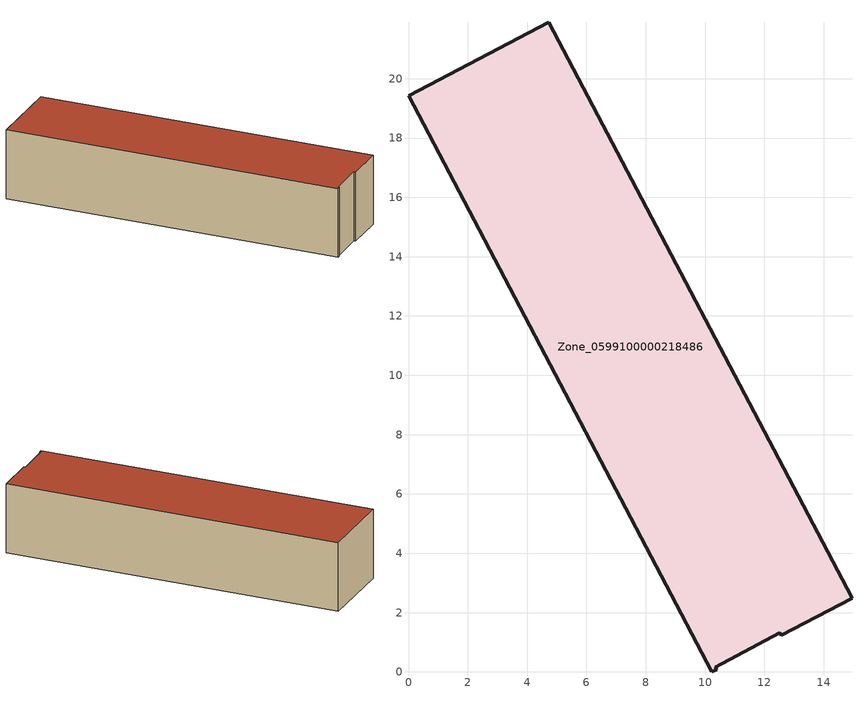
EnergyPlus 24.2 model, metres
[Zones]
Zone_0599100000218486
 floor ground (C_G): 10.39,0.08 10.23,0 0,19.42 4.72,21.91 14.95,2.49 12.57,1.23 12.52,1.32 10.34,0.16 z0
 wall outside (C_F): 4.72,21.91 0,19.42 10.23,0 10.39,0.08 10.34,0.16 12.52,1.32 12.57,1.23 14.95,2.49 4.72,21.91 z0:4.59
 roof outside (C_R): 10.23,0 10.39,0.08 10.34,0.16 12.52,1.32 12.57,1.23 14.95,2.49 4.72,21.91 0,19.42 z4.59
[BUILDING]
Pand.0599100000218486: North Axis=0; Terrain=City; Loads Convergence Tolerance Value=0.04; Temperature Convergence Tolerance Value=0.4; Solar Distribution=FullExterior; Maximum Number of Warmup Days=25; Minimum Number of Warmup Days=1
[Site:Location]
Rotterdam.The.Hague.AP_ZH_NLD Design_Conditions: Latitude=51.96; Longitude=4.45; Time Zone=1; Elevation=-4.5
[SITE:GROUNDTEMPERATURE:BUILDINGSURFACE]
18, 18, 18, 18, 18, 18, 18, 18, 18, 18, 18, 18
[MATERIAL] Thermal Absorptance=0.9; Solar Absorptance=0.7; Visible Absorptance=0.7
Name | Roughness | Thickness | Conductivity | Density | Specific Heat
G.D.1965 | MediumSmooth | 0.15 | 1 | 540 | 1210
F.D.1965 | Rough | 0.3 | 0.857143 | 1920 | 840
R.D.1965 | MediumRough | 0.2 | 0.08 | 1500 | 1000
[CONSTRUCTION]
C_G: G.D.1965
C_F: F.D.1965
C_R: R.D.1965
[ZONE]
Zone_0599100000218486: Type=1; Multiplier=1; Ceiling Height=Autocalculate; Volume=Autocalculate; Floor Area=autocalculate; Part of Total Floor Area=Yes
[ZONEINFILTRATION:DESIGNFLOWRATE]
Infil_Zone_0599100000218486: Zone or ZoneList or Space or SpaceList=Zone_0599100000218486; Schedule=AlwaysOn; Design Flow Rate Calculation Method=Flow/Area; Flow Rate per Floor Area=0.0042; Constant Term Coefficient=1; Temperature Term Coefficient=0; Velocity Term Coefficient=0; Velocity Squared Term Coefficient=0
[HVACTEMPLATE:ZONE:IDEALLOADSAIRSYSTEM]
Zone_0599100000218486: Maximum Heating Supply Air Temperature=50; Minimum Cooling Supply Air Temperature=13; Maximum Heating Supply Air Humidity Ratio=0.0156; Minimum Cooling Supply Air Humidity Ratio=0.0077; Heating Limit=NoLimit; Cooling Limit=NoLimit; Dehumidification Control Type=ConstantSensibleHeatRatio; Cooling Sensible Heat Ratio=0.7; Dehumidification Setpoint=60; Humidification Control Type=None; Humidification Setpoint=30; Outdoor Air Method=None; Outdoor Air Flow Rate per Person=0.00944; Outdoor Air Flow Rate per Zone Floor Area=0; Outdoor Air Flow Rate per Zone=0; Demand Controlled Ventilation Type=None; Outdoor Air Economizer Type=NoEconomizer; Heat Recovery Type=None; Sensible Heat Recovery Effectiveness=0.7; Latent Heat Recovery Effectiveness=0.65
[ZONECONTROL:THERMOSTAT]
ThermostatControl_Zone_0599100000218486: Zone or ZoneList=Zone_0599100000218486; Control Type Schedule=DualSetpointControlType; Control 1=Thermostat_Zone_0599100000218486; Temperature Difference Between Cutout And Setpoint=0
[THERMOSTATSETPOINT:DUALSETPOINT]
Thermostat_Zone_0599100000218486: Heating Setpoint Temperature Schedule=HeatingSetpoint_Zone_0599100000218486; Cooling Setpoint Temperature Schedule=CoolingSetpoint_Zone_0599100000218486
[SCHEDULE:COMPACT]
HeatingSetpoint_Zone_0599100000218486: Through: 12/31, For: AllDays, Until: 24:00, 21
CoolingSetpoint_Zone_0599100000218486: Through: 12/31, For: AllDays, Until: 24:00, 24
DualSetpointControlType: Through: 12/31, For: AllDays, Until: 24:00, 4
AlwaysOn: Through: 12/31, For: AllDays, Until: 24:00, 1
